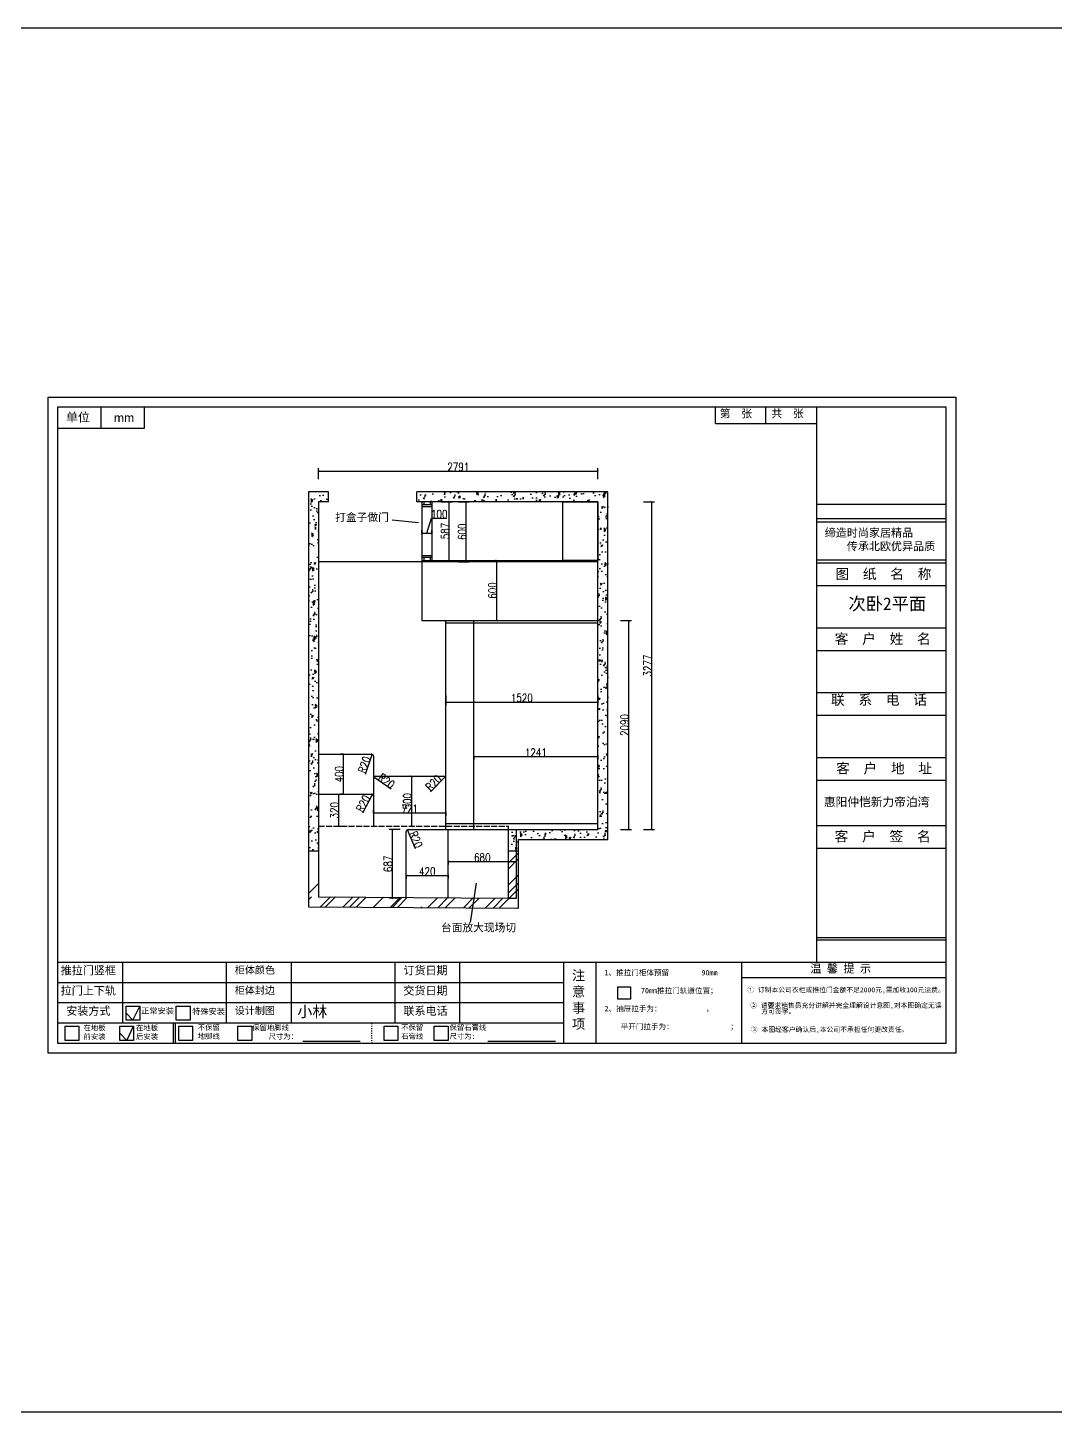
# Model space of a CAD drawing. Header units: millimetres. Extents: x 3255186 to 3429179, y -984851 to -941485.
# Drawn here: x 3369607 to 3379874, y -984851 to -971010 of the extents above; entities that cross this region are included whole.
import ezdxf

# ---------------------------------------------------------------- set-up
doc = ezdxf.new("R2010")
doc.units = ezdxf.units.MM
doc.header["$PDMODE"] = 35
doc.linetypes.add('ACAD_ISO02W100', pattern=[15, 12, -3])
doc.linetypes.add('ACAD_ISO03W100', pattern=[30, 12, -18])
doc.layers.add('块', color=7, linetype='Continuous', lineweight=30)
doc.styles.add('DIM_FONT', font='SIMPLEX.shx', dxfattribs={"width": 0.8})
doc.styles.add('ROMANS', font='romans')
doc.styles.get("Standard").update_dxf_attribs({"font": 'acaderef.shx', "bigfont": 'bigfont.shx'})
doc.styles.add('新宋体', font='', dxfattribs={"height": 80})
doc.styles.add('标注用字体', font='', dxfattribs={"height": 70})
doc.styles.get('新宋体').set_extended_font_data('NSimSun')
doc.styles.get('标注用字体').set_extended_font_data('FangSong_GB2312')
doc.dimstyles.new('ISO-25', dxfattribs={"dimtxt": 80, "dimasz": 20, "dimexe": 30, "dimexo": 80, "dimtad": 1, "dimdec": 0, "dimtxsty": 'DIM_FONT', "dimblk": 'ARCHTICK', "dimcen": 2.5, "dimadec": 0, "dimazin": 0, "dimtfac": 1, "dimtdec": 0, "dimtmove": 1, "dimatfit": 3, "dimfxl": 80, "dimfxlon": 1, "dimarcsym": 0})
pattern_1 = [(95, (102270.03, -63466.75), (140.0946503, 117.5533794), [19.05, -209.55]), (40, (102270.03, -63466.75), (-160.017889, 110.177007), [15.24, -167.64]), (145.451, (102281.7, -63456.96), (-19.922158, 227.730237), [16.19, -178.09]), (91.1842, (102234.1, -63430.83), (221.410243, 161.953413), [28.575, -314.325]), (141.6356, (102252.56, -63417.34), (-7.086144, 342.826432), [24.285, -267.135]), (36.184, (102234.1, -63430.83), (-7.085572, 342.826385), [22.86, -251.46]), (66, (102261.05, -63421.85), (179.520551, 34.895268), [19.05, -209.55]), (11, (102261.05, -63421.85), (-86.539927, 173.941193), [15.24, -167.64]), (116.4514, (102276.01, -63418.94), (92.98004, 208.836456), [16.19, -178.09]), (82.5, (102270.03, -63466.754), (-57.6054691, 61.9734137), [0, -165.608, 0, -170.18, 0, -168.275]), (52.5, (102270.03, -63466.75), (-23.5897273, 118.0870003), [0, -97.028, 0, -161.798, 0, -64.135]), (12.5, (102229.98, -63506.806), (99.927863, 91.8261956), [0, -63.5, 0, -198.12, 0, -262.89]), (2.5, (102212.02, -63524.77), (86.7639044, 122.722393), [0, -82.55, 0, -131.572, 0, -186.69])]

# ---------------------------------------------------------------- blocks, each defined once
blk = doc.blocks.new('_ArchTick')
at = {"color": 0, "linetype": 'ByBlock', "const_width": 0.15}
blk.add_lwpolyline([(-0.5, -0.5), (0.5, 0.5)], dxfattribs=at)
blk = doc.blocks.new('*D872')
at = {"color": 0, "lineweight": -2, "ltscale": 5}
for p, q in [((3372713, -978673), (3372743, -978673)), ((3372713, -978673), (3372713, -978993)), ((3372713, -978993), (3372743, -978993))]:
    blk.add_line(p, q, dxfattribs=at)
at = {"layer": 'Defpoints', "color": 0, "ltscale": 5}
for p in [(3372664, -978673), (3372664, -978993), (3372713, -978993)]:
    blk.add_point(p, dxfattribs=at)
at = {"color": 0, "lineweight": -2, "ltscale": 5, "xscale": 20, "yscale": 20, "zscale": 20}
for p, rotation in [((3372713, -978673), 90), ((3372713, -978993), 270)]:
    blk.add_blockref('_ArchTick', p, dxfattribs=dict(at, rotation=rotation))
at = {"color": 0, "ltscale": 5, "insert": (3372672, -978833), "char_height": 80, "attachment_point": 5, "rotation": 90, "style": 'DIM_FONT'}
blk.add_mtext('320', dxfattribs=at)
blk = doc.blocks.new('*D873')
at = {"color": 0, "lineweight": -2, "ltscale": 5}
for p, q in [((3372761, -978273), (3372731, -978273)), ((3372761, -978673), (3372761, -978273)), ((3372761, -978673), (3372731, -978673))]:
    blk.add_line(p, q, dxfattribs=at)
at = {"layer": 'Defpoints', "color": 0, "ltscale": 5}
for p in [(3372761, -978273), (3372778, -978273), (3372778, -978673)]:
    blk.add_point(p, dxfattribs=at)
at = {"color": 0, "lineweight": -2, "ltscale": 5, "xscale": 20, "yscale": 20, "zscale": 20}
for p, rotation in [((3372761, -978273), 90), ((3372761, -978673), 270)]:
    blk.add_blockref('_ArchTick', p, dxfattribs=dict(at, rotation=rotation))
at = {"color": 0, "ltscale": 5, "insert": (3372720, -978473), "char_height": 80, "attachment_point": 5, "rotation": 90, "style": 'DIM_FONT'}
blk.add_mtext('400', dxfattribs=at)
blk = doc.blocks.new('*D874')
at = {"color": 0, "lineweight": -2, "ltscale": 5}
blk.add_line((3372982, -978471), (3373050, -978274), dxfattribs=at)
at = {"layer": 'Defpoints', "color": 0, "ltscale": 5}
for p in [(3373050, -978274), (3373043, -978293)]:
    blk.add_point(p, dxfattribs=at)
at = {"color": 0, "lineweight": -2, "ltscale": 5, "xscale": 20, "yscale": 20, "zscale": 20, "rotation": 70.94751470878002}
blk.add_blockref('_ArchTick', (3373050, -978274), dxfattribs=at)
at = {"color": 0, "ltscale": 5, "insert": (3372971, -978378), "char_height": 80, "attachment_point": 5, "rotation": 70.9475, "style": 'DIM_FONT'}
blk.add_mtext('R20', dxfattribs=at)
blk = doc.blocks.new('*D875')
at = {"color": 0, "lineweight": -2, "ltscale": 5}
blk.add_line((3372955, -978860), (3373053, -978675), dxfattribs=at)
at = {"layer": 'Defpoints', "color": 0, "ltscale": 5}
for p in [(3373043, -978693), (3373053, -978675)]:
    blk.add_point(p, dxfattribs=at)
at = {"color": 0, "lineweight": -2, "ltscale": 5, "xscale": 20, "yscale": 20, "zscale": 20, "rotation": 62.23254762484854}
blk.add_blockref('_ArchTick', (3373053, -978675), dxfattribs=at)
at = {"color": 0, "ltscale": 5, "insert": (3372959, -978766), "char_height": 80, "attachment_point": 5, "rotation": 62.2325, "style": 'DIM_FONT'}
blk.add_mtext('R20', dxfattribs=at)
blk = doc.blocks.new('*D876')
at = {"color": 0, "lineweight": -2, "ltscale": 5}
blk.add_line((3373237, -978623), (3373067, -978501), dxfattribs=at)
at = {"layer": 'Defpoints', "color": 0, "ltscale": 5}
for p in [(3373067, -978501), (3373083, -978513)]:
    blk.add_point(p, dxfattribs=at)
at = {"color": 0, "lineweight": -2, "ltscale": 5, "xscale": 20, "yscale": 20, "zscale": 20, "rotation": 144.123880130984}
blk.add_blockref('_ArchTick', (3373067, -978501), dxfattribs=at)
at = {"color": 0, "ltscale": 5, "insert": (3373192, -978541), "char_height": 80, "attachment_point": 5, "rotation": 324.1239, "style": 'DIM_FONT'}
blk.add_mtext('R20', dxfattribs=at)
blk = doc.blocks.new('*D877')
at = {"color": 0, "lineweight": -2, "ltscale": 5}
blk.add_line((3373633, -978648), (3373778, -978498), dxfattribs=at)
at = {"layer": 'Defpoints', "color": 0, "ltscale": 5}
for p in [(3373764, -978513), (3373778, -978498)]:
    blk.add_point(p, dxfattribs=at)
at = {"color": 0, "lineweight": -2, "ltscale": 5, "xscale": 20, "yscale": 20, "zscale": 20, "rotation": 45.72822151649765}
blk.add_blockref('_ArchTick', (3373778, -978498), dxfattribs=at)
at = {"color": 0, "ltscale": 5, "insert": (3373662, -978559), "char_height": 80, "attachment_point": 5, "rotation": 45.7282, "style": 'DIM_FONT'}
blk.add_mtext('R20', dxfattribs=at)
blk = doc.blocks.new('*D881')
at = {"color": 0, "lineweight": -2, "ltscale": 5}
for p, q in [((3373911, -975749), (3374018, -975749)), ((3373988, -976349), (3373988, -975749)), ((3373911, -976349), (3374018, -976349))]:
    blk.add_line(p, q, dxfattribs=at)
at = {"layer": 'Defpoints', "color": 0, "ltscale": 5}
for p in [(3373831, -975749), (3373988, -975749), (3373831, -976349)]:
    blk.add_point(p, dxfattribs=at)
at = {"color": 0, "lineweight": -2, "ltscale": 5, "xscale": 20, "yscale": 20, "zscale": 20}
for p, rotation in [((3373988, -975749), 90), ((3373988, -976349), 270)]:
    blk.add_blockref('_ArchTick', p, dxfattribs=dict(at, rotation=rotation))
at = {"color": 0, "ltscale": 5, "insert": (3373948, -976049), "char_height": 80, "attachment_point": 5, "rotation": 90, "style": 'DIM_FONT'}
blk.add_mtext('600', dxfattribs=at)
blk = doc.blocks.new('*D882')
at = {"color": 0, "lineweight": -2, "ltscale": 5}
for p, q in [((3374292, -976336), (3374322, -976336)), ((3374292, -976336), (3374292, -976936)), ((3374212, -976936), (3374322, -976936))]:
    blk.add_line(p, q, dxfattribs=at)
at = {"layer": 'Defpoints', "color": 0, "ltscale": 5}
for p in [(3374263, -976336), (3292530, -976936), (3374292, -976936)]:
    blk.add_point(p, dxfattribs=at)
at = {"color": 0, "lineweight": -2, "ltscale": 5, "xscale": 20, "yscale": 20, "zscale": 20}
for p, rotation in [((3374292, -976336), 90), ((3374292, -976936), 270)]:
    blk.add_blockref('_ArchTick', p, dxfattribs=dict(at, rotation=rotation))
at = {"color": 0, "ltscale": 5, "insert": (3374251, -976636), "char_height": 80, "attachment_point": 5, "rotation": 90, "style": 'DIM_FONT'}
blk.add_mtext('600', dxfattribs=at)
blk = doc.blocks.new('*D884')
at = {"color": 0, "lineweight": -2, "ltscale": 5}
blk.add_line((3373482, -979220), (3373402, -979027), dxfattribs=at)
at = {"layer": 'Defpoints', "color": 0, "ltscale": 5}
for p in [(3373402, -979027), (3373409, -979046)]:
    blk.add_point(p, dxfattribs=at)
at = {"color": 0, "lineweight": -2, "ltscale": 5, "xscale": 20, "yscale": 20, "zscale": 20, "rotation": 112.7217690633305}
blk.add_blockref('_ArchTick', (3373402, -979027), dxfattribs=at)
at = {"color": 0, "ltscale": 5, "insert": (3373487, -979126), "char_height": 80, "attachment_point": 5, "rotation": 292.7218, "style": 'DIM_FONT'}
blk.add_mtext('R20', dxfattribs=at)
blk = doc.blocks.new('*D885')
at = {"color": 0, "lineweight": -2, "ltscale": 5}
for p, q in [((3373389, -979485), (3373389, -979515)), ((3373389, -979485), (3373809, -979485)), ((3373809, -979485), (3373809, -979515))]:
    blk.add_line(p, q, dxfattribs=at)
at = {"layer": 'Defpoints', "color": 0, "ltscale": 5}
for p in [(3373389, -979447), (3373809, -979447), (3373809, -979485)]:
    blk.add_point(p, dxfattribs=at)
at = {"color": 0, "lineweight": -2, "ltscale": 5, "xscale": 20, "yscale": 20, "zscale": 20, "rotation": 180}
blk.add_blockref('_ArchTick', (3373389, -979485), dxfattribs=at)
at = {"color": 0, "lineweight": -2, "ltscale": 5, "xscale": 20, "yscale": 20, "zscale": 20}
blk.add_blockref('_ArchTick', (3373809, -979485), dxfattribs=at)
at = {"color": 0, "ltscale": 5, "insert": (3373599, -979444), "char_height": 80, "attachment_point": 5, "style": 'DIM_FONT'}
blk.add_mtext('420', dxfattribs=at)
blk = doc.blocks.new('*D886')
at = {"color": 0, "lineweight": -2, "ltscale": 5}
for p, q in [((3373809, -979346), (3373809, -979376)), ((3373809, -979346), (3374489, -979346)), ((3374489, -979346), (3374489, -979376))]:
    blk.add_line(p, q, dxfattribs=at)
at = {"layer": 'Defpoints', "color": 0, "ltscale": 5}
for p in [(3373809, -979334), (3374489, -979334), (3374489, -979346)]:
    blk.add_point(p, dxfattribs=at)
at = {"color": 0, "lineweight": -2, "ltscale": 5, "xscale": 20, "yscale": 20, "zscale": 20, "rotation": 180}
blk.add_blockref('_ArchTick', (3373809, -979346), dxfattribs=at)
at = {"color": 0, "lineweight": -2, "ltscale": 5, "xscale": 20, "yscale": 20, "zscale": 20}
blk.add_blockref('_ArchTick', (3374489, -979346), dxfattribs=at)
at = {"color": 0, "ltscale": 5, "insert": (3374149, -979305), "char_height": 80, "attachment_point": 5, "style": 'DIM_FONT'}
blk.add_mtext('680', dxfattribs=at)
blk = doc.blocks.new('*D887')
at = {"color": 0, "lineweight": -2, "ltscale": 5}
for p, q in [((3373328, -979026), (3373218, -979026)), ((3373248, -979026), (3373248, -979713)), ((3373328, -979713), (3373218, -979713))]:
    blk.add_line(p, q, dxfattribs=at)
at = {"layer": 'Defpoints', "color": 0, "ltscale": 5}
for p in [(3373809, -979026), (3373248, -979713), (3373809, -979713)]:
    blk.add_point(p, dxfattribs=at)
at = {"color": 0, "lineweight": -2, "ltscale": 5, "xscale": 20, "yscale": 20, "zscale": 20}
for p, rotation in [((3373248, -979026), 90), ((3373248, -979713), 270)]:
    blk.add_blockref('_ArchTick', p, dxfattribs=dict(at, rotation=rotation))
at = {"color": 0, "ltscale": 5, "insert": (3373207, -979369), "char_height": 80, "attachment_point": 5, "rotation": 90, "style": 'DIM_FONT'}
blk.add_mtext('687', dxfattribs=at)
blk = doc.blocks.new('*D888')
at = {"color": 0, "lineweight": -2, "ltscale": 5}
for p, q in [((3375531, -976936), (3375641, -976936)), ((3375611, -976936), (3375611, -979026)), ((3375531, -979026), (3375641, -979026))]:
    blk.add_line(p, q, dxfattribs=at)
at = {"layer": 'Defpoints', "color": 0, "ltscale": 5}
for p in [(3373784, -976936), (3373784, -979026), (3375611, -979026)]:
    blk.add_point(p, dxfattribs=at)
at = {"color": 0, "lineweight": -2, "ltscale": 5, "xscale": 20, "yscale": 20, "zscale": 20}
for p, rotation in [((3375611, -976936), 90), ((3375611, -979026), 270)]:
    blk.add_blockref('_ArchTick', p, dxfattribs=dict(at, rotation=rotation))
at = {"color": 0, "ltscale": 5, "insert": (3375571, -977981), "char_height": 80, "attachment_point": 5, "rotation": 90, "style": 'DIM_FONT'}
blk.add_mtext('2090', dxfattribs=at)
blk = doc.blocks.new('*D889')
at = {"color": 0, "lineweight": -2, "ltscale": 5}
for p, q in [((3373784, -977687), (3373784, -977781)), ((3375304, -977687), (3375304, -977781)), ((3373784, -977751), (3375304, -977751))]:
    blk.add_line(p, q, dxfattribs=at)
at = {"layer": 'Defpoints', "color": 0, "ltscale": 5}
for p in [(3373784, -977607), (3375304, -977607), (3375304, -977751)]:
    blk.add_point(p, dxfattribs=at)
at = {"color": 0, "lineweight": -2, "ltscale": 5, "xscale": 20, "yscale": 20, "zscale": 20, "rotation": 180}
blk.add_blockref('_ArchTick', (3373784, -977751), dxfattribs=at)
at = {"color": 0, "lineweight": -2, "ltscale": 5, "xscale": 20, "yscale": 20, "zscale": 20}
blk.add_blockref('_ArchTick', (3375304, -977751), dxfattribs=at)
at = {"color": 0, "ltscale": 5, "insert": (3374544, -977710), "char_height": 80, "attachment_point": 5, "style": 'DIM_FONT'}
blk.add_mtext('1520', dxfattribs=at)
blk = doc.blocks.new('*D890')
at = {"color": 0, "lineweight": -2, "ltscale": 5}
for p, q in [((3374063, -978297), (3374063, -978327)), ((3374063, -978297), (3375304, -978297)), ((3375304, -978297), (3375304, -978327))]:
    blk.add_line(p, q, dxfattribs=at)
at = {"layer": 'Defpoints', "color": 0, "ltscale": 5}
for p in [(3374063, -978265), (3375304, -978265), (3375304, -978297)]:
    blk.add_point(p, dxfattribs=at)
at = {"color": 0, "lineweight": -2, "ltscale": 5, "xscale": 20, "yscale": 20, "zscale": 20, "rotation": 180}
blk.add_blockref('_ArchTick', (3374063, -978297), dxfattribs=at)
at = {"color": 0, "lineweight": -2, "ltscale": 5, "xscale": 20, "yscale": 20, "zscale": 20}
blk.add_blockref('_ArchTick', (3375304, -978297), dxfattribs=at)
at = {"color": 0, "ltscale": 5, "insert": (3374684, -978257), "char_height": 80, "attachment_point": 5, "style": 'DIM_FONT'}
blk.add_mtext('1241', dxfattribs=at)
blk = doc.blocks.new('*D906')
at = {"color": 0, "lineweight": -2, "ltscale": 5}
for p, q in [((3375761, -975749), (3375871, -975749)), ((3375841, -975749), (3375841, -979026)), ((3375761, -979026), (3375871, -979026))]:
    blk.add_line(p, q, dxfattribs=at)
at = {"layer": 'Defpoints', "color": 0, "ltscale": 5}
for p in [(3375304, -975749), (3375304, -979026), (3375841, -979026)]:
    blk.add_point(p, dxfattribs=at)
at = {"color": 0, "lineweight": -2, "ltscale": 5, "xscale": 20, "yscale": 20, "zscale": 20}
for p, rotation in [((3375841, -975749), 90), ((3375841, -979026), 270)]:
    blk.add_blockref('_ArchTick', p, dxfattribs=dict(at, rotation=rotation))
at = {"color": 0, "ltscale": 5, "insert": (3375801, -977387), "char_height": 80, "attachment_point": 5, "rotation": 90, "style": 'DIM_FONT'}
blk.add_mtext('3277', dxfattribs=at)
blk = doc.blocks.new('*D907')
at = {"color": 0, "lineweight": -2, "ltscale": 5}
for p, q in [((3372513, -975522), (3372513, -975412)), ((3372513, -975442), (3375304, -975442)), ((3375304, -975522), (3375304, -975412))]:
    blk.add_line(p, q, dxfattribs=at)
at = {"layer": 'Defpoints', "color": 0, "ltscale": 5}
for p in [(3375304, -975442), (3372513, -976349), (3375304, -976349)]:
    blk.add_point(p, dxfattribs=at)
at = {"color": 0, "lineweight": -2, "ltscale": 5, "xscale": 20, "yscale": 20, "zscale": 20, "rotation": 180}
blk.add_blockref('_ArchTick', (3372513, -975442), dxfattribs=at)
at = {"color": 0, "lineweight": -2, "ltscale": 5, "xscale": 20, "yscale": 20, "zscale": 20}
blk.add_blockref('_ArchTick', (3375304, -975442), dxfattribs=at)
at = {"color": 0, "ltscale": 5, "insert": (3373909, -975401), "char_height": 80, "attachment_point": 5, "style": 'DIM_FONT'}
blk.add_mtext('2791', dxfattribs=at)
blk = doc.blocks.new('*D908')
at = {"color": 0, "lineweight": -2, "ltscale": 5}
for p, q in [((3373063, -978858), (3373063, -978828)), ((3373063, -978858), (3373784, -978858)), ((3373784, -978858), (3373784, -978888))]:
    blk.add_line(p, q, dxfattribs=at)
at = {"layer": 'Defpoints', "color": 0, "ltscale": 5}
for p in [(3373063, -978858), (3373784, -978858), (3373784, -978858)]:
    blk.add_point(p, dxfattribs=at)
at = {"color": 0, "lineweight": -2, "ltscale": 5, "xscale": 20, "yscale": 20, "zscale": 20, "rotation": 180}
blk.add_blockref('_ArchTick', (3373063, -978858), dxfattribs=at)
at = {"color": 0, "lineweight": -2, "ltscale": 5, "xscale": 20, "yscale": 20, "zscale": 20}
blk.add_blockref('_ArchTick', (3373784, -978858), dxfattribs=at)
at = {"color": 0, "ltscale": 5, "insert": (3373424, -978818), "char_height": 80, "attachment_point": 5, "style": 'DIM_FONT'}
blk.add_mtext('721', dxfattribs=at)
blk = doc.blocks.new('*D947')
at = {"color": 0, "lineweight": -2, "ltscale": 5}
for p, q in [((3373596, -976064), (3373642, -975913)), ((3373642, -975913), (3373795, -975913)), ((3373546, -976064), (3373546, -976034)), ((3373546, -976064), (3373646, -976064)), ((3373646, -976064), (3373646, -976034))]:
    blk.add_line(p, q, dxfattribs=at)
at = {"layer": 'Defpoints', "color": 0, "ltscale": 5}
for p in [(3373546, -976064), (3373646, -976064), (3373646, -976064)]:
    blk.add_point(p, dxfattribs=at)
at = {"color": 0, "lineweight": -2, "ltscale": 5, "xscale": 20, "yscale": 20, "zscale": 20, "rotation": 180}
blk.add_blockref('_ArchTick', (3373546, -976064), dxfattribs=at)
at = {"color": 0, "lineweight": -2, "ltscale": 5, "xscale": 20, "yscale": 20, "zscale": 20}
blk.add_blockref('_ArchTick', (3373646, -976064), dxfattribs=at)
at = {"color": 0, "ltscale": 5, "insert": (3373719, -975872), "char_height": 80, "attachment_point": 5, "style": 'DIM_FONT'}
blk.add_mtext('100', dxfattribs=at)
blk = doc.blocks.new('*D951')
at = {"color": 0, "lineweight": -2, "ltscale": 5}
for p, q in [((3373441, -978493), (3373471, -978493)), ((3373441, -978493), (3373441, -978993)), ((3373441, -978993), (3373471, -978993))]:
    blk.add_line(p, q, dxfattribs=at)
at = {"layer": 'Defpoints', "color": 0, "ltscale": 5}
for p in [(3373424, -978493), (3373424, -978993), (3373441, -978993)]:
    blk.add_point(p, dxfattribs=at)
at = {"color": 0, "lineweight": -2, "ltscale": 5, "xscale": 20, "yscale": 20, "zscale": 20}
for p, rotation in [((3373441, -978493), 90), ((3373441, -978993), 270)]:
    blk.add_blockref('_ArchTick', p, dxfattribs=dict(at, rotation=rotation))
at = {"color": 0, "ltscale": 5, "insert": (3373400, -978743), "char_height": 80, "attachment_point": 5, "rotation": 90, "style": 'DIM_FONT'}
blk.add_mtext('500', dxfattribs=at)
blk = doc.blocks.new('*D960')
at = {"color": 0, "lineweight": -2, "ltscale": 5}
for p, q in [((3373739, -975749), (3373849, -975749)), ((3373819, -976336), (3373819, -975749)), ((3373739, -976336), (3373849, -976336))]:
    blk.add_line(p, q, dxfattribs=at)
at = {"layer": 'Defpoints', "color": 0, "ltscale": 5}
for p in [(3373646, -975749), (3373819, -975749), (3373646, -976336)]:
    blk.add_point(p, dxfattribs=at)
at = {"color": 0, "lineweight": -2, "ltscale": 5, "xscale": 20, "yscale": 20, "zscale": 20}
for p, rotation in [((3373819, -975749), 90), ((3373819, -976336), 270)]:
    blk.add_blockref('_ArchTick', p, dxfattribs=dict(at, rotation=rotation))
at = {"color": 0, "ltscale": 5, "insert": (3373778, -976042), "char_height": 80, "attachment_point": 5, "rotation": 90, "style": 'DIM_FONT'}
blk.add_mtext('587', dxfattribs=at)
blk = doc.blocks.new('M')
for p, q in [((7224, 24106), (7224, 32333)), ((7224, 32333), (18599, 32332)), ((18599, 32332), (18599, 24106)), ((7346, 24228), (7345, 32211)), ((7345, 32211), (18477, 32210)), ((7886, 31941), (7886, 32211)), ((8426, 32211), (8426, 31941)), ((15589, 32004), (15589, 32211)), ((16220, 32004), (16220, 32211)), ((16852, 32210), (16852, 25243)), ((18477, 32210), (18477, 24228)), ((15589, 32004), (16852, 32004)), ((8426, 31941), (7345, 31941)), ((16852, 30991), (18477, 30991)), ((16852, 30810), (18477, 30810)), ((16852, 30770), (18477, 30770)), ((16852, 30294), (18477, 30294)), ((16852, 30253), (18477, 30253)), ((16852, 29969), (18477, 29969)), ((16852, 29440), (18477, 29440)), ((16852, 29156), (18477, 29156)), ((16852, 28628), (18477, 28628)), ((16852, 28343), (18477, 28343)), ((16852, 27815), (18477, 27815)), ((16852, 27531), (18477, 27531)), ((16852, 26962), (18477, 26962)), ((16852, 26677), (18477, 26677)), ((16852, 25557), (18477, 25557)), ((16852, 25527), (18477, 25527)), ((18477, 25243), (7346, 25243)), ((8159, 24482), (8159, 25243)), ((9459, 24482), (9459, 25243)), ((10272, 24482), (10272, 25243)), ((11572, 24482), (11572, 25243)), ((12385, 24482), (12385, 25243)), ((13685, 24228), (13685, 25243)), ((14091, 24228), (14091, 25243)), ((15913, 25243), (15913, 24232)), ((15916, 25243), (15916, 24232)), ((18477, 25050), (15913, 25050)), ((13685, 24989), (7346, 24989)), ((13685, 24736), (7346, 24736)), ((13685, 24482), (7346, 24482)), ((8792, 24228), (8792, 24482)), ((8819, 24228), (8819, 24482)), ((18477, 24228), (7346, 24228)), ((10414, 24254), (11133, 24254)), ((12734, 24254), (13581, 24254)), ((18599, 24106), (7224, 24106))]:
    blk.add_line(p, q)
at = {"color": 0, "ltscale": 5}
for p, q in [((8286, 24520), (8372, 24696)), ((8199, 24608), (8286, 24520)), ((8121, 24354), (8207, 24266)), ((8207, 24266), (8294, 24442))]:
    blk.add_line(p, q, dxfattribs=at)
at = {"linetype": 'ACAD_ISO03W100'}
blk.add_line((11279, 24228), (11279, 24482), dxfattribs=at)
at = {"lineweight": 25}
for points in [[(7434, 24442), (7607, 24442), (7607, 24266), (7434, 24266)], [(8120, 24442), (8293, 24442), (8293, 24266), (8120, 24266)], [(8861, 24442), (9034, 24442), (9034, 24266), (8861, 24266)], [(9601, 24442), (9774, 24442), (9774, 24266), (9601, 24266)], [(11433, 24442), (11606, 24442), (11606, 24266), (11433, 24266)], [(12062, 24442), (12235, 24442), (12235, 24266), (12062, 24266)]]:
    blk.add_lwpolyline(points, close=True, dxfattribs=at)
at = {"layer": '块'}
blk.add_lwpolyline([(14364, 24939), (14524, 24939), (14524, 24783), (14364, 24783)], close=True, dxfattribs=at)
at = {"layer": '块', "lineweight": 25}
for points in [[(8199, 24696), (8372, 24696), (8372, 24520), (8199, 24520)], [(8828, 24696), (9001, 24696), (9001, 24520), (8828, 24520)]]:
    blk.add_lwpolyline(points, close=True, dxfattribs=at)
at = {"char_height": 109.1, "attachment_point": 5}
for s, insert in [('{\\fSimSun|b0|i0|c134|p54;单位}', (7596, 32074)), ('{\\fArial|b0|i0|c0|p32;mm}', (8174, 32074))]:
    blk.add_mtext(s, dxfattribs=dict(at, insert=insert))
at = {"attachment_point": 1}
for s, insert, char_height, width in [('{\\fSimSun|b0|i0|c134|p54;第  张}', (15641, 32177), 99.06, 2286.9), ('{\\fSimSun|b0|i0|c134|p54;共  张}', (16289, 32178), 99.06, 2286.9), ('{\\fSimSun|b0|i0|c134|p2;缔造时尚家居精品\\P    传承北欧优异品质}', (16957, 30683), 101.58, 1676.49), ('{\\fSimSun|b0|i0|c134|p54;推拉门竖框}', (7380, 25194), 101.58, 748), ('{\\fSimSun|b0|i0|c134|p54;订货日期}', (11676, 25194), 101.58, 567.91), ('{\\fSimSun|b0|i0|c134|p54;温 馨 提 示}', (16777, 25217), 101.58, 2345.16), ('{\\fSimHei|b0|i0|c134|p2;注意事项}', (13789, 25141), 121.9, 119.08), ('{\\fSimSun|b0|i0|c134|p54;拉门上下轨}', (7380, 24940), 101.58, 748), ('{\\fSimSun|b0|i0|c134|p54;交货日期}', (11676, 24940), 101.58, 567.91), ('{\\fSimSun|b0|i0|c134|p54;安装方式}', (7450, 24686), 101.58, 567.91), ('{\\fSimSun|b0|i0|c134|p54;正常安装}', (8390, 24672), 73.14, 538.56), ('{\\fSimSun|b0|i0|c134|p54;特殊安装}', (9029, 24665), 73.14, 538.56), ('{\\fSimSun|b0|i0|c134|p54;联系电话}', (11676, 24686), 101.58, 567.91), ('{\\fSimSun|b0|i0|c134|p54;在地板\\P前安装}', (7666, 24456), 65.83, 645.46), ('{\\fSimSun|b0|i0|c134|p54;在地板\\P后安装}', (8324, 24456), 65.83, 645.46), ('{\\fSimSun|b0|i0|c134|p54;不保留\\P地脚线}', (9098, 24460), 65.83, 645.46), ('{\\fSimSun|b0|i0|c134|p54;保留地脚线\\P    尺寸为：}', (9780, 24458), 65.83, 801.54), ('{\\fSimSun|b0|i0|c134|p54;不保留\\P\\fSimSun|b0|i0|c134|p2;石膏线}', (11648, 24460), 65.83, 645.46), ('{\\fSimSun|b0|i0|c134|p54;保留\\fSimSun|b0|i0|c134|p2;石膏线\\P尺寸为:}', (12254, 24460), 65.83, 645.46)]:
    blk.add_mtext(s, dxfattribs=dict(at, insert=insert, char_height=char_height, width=width))
for s, insert, char_height, width, style in [('图  纸  名  称', (17091, 30178), 126.2, 1414.86, '新宋体'), ('客  户  姓  名', (17083, 29365), 126.2, 1414.86, '新宋体'), ('联  系  电  话', (17036, 28600), 126.2, 1756.25, '新宋体'), ('客  户  地  址', (17100, 27740), 126.2, 1414.86, '新宋体'), ('客  户  签  名', (17081, 26887), 126.2, 1414.86, '新宋体'), ('柜体颜色  ', (9563, 25194), 92.1, 1815.91, '新宋体'), ('{\\fSimSun|b0|i0|c134|p2;1、推拉门柜体预留        90mm           \\P       \\P         70mm推拉门轨道位置；\\P\\P2、抽屉拉手为：\\L           \\l，\\P   \\P    平开门拉手为：\\L              \\l；\\P               }', (14197, 25149), 67.72, 4207.93, '标注用字体'), ('{\\fSimSun|b0|i0|c134|p54;柜体封边}', (9563, 24940), 92.1, 1815.91, '新宋体'), ('{\\fSimSun|b0|i0|c134|p54;设计制图}', (9563, 24686), 92.1, 1815.91, '新宋体')]:
    blk.add_mtext(s, dxfattribs=dict(at, insert=insert, char_height=char_height, width=width, style=style))
at = {"char_height": 101.55, "attachment_point": 1, "style": 'ROMANS'}
for s, insert in [('{\\fSimSun|b0|i0|c134|p2;\\H0.8x;     \\H0.75x;    ① 订制本公司衣柜或推拉门金额不足2000元,需加收100元运费。\\P        }', (15519, 24930)), ('{\\fSimSun|b0|i0|c134|p2;\\P\\H0.6x;        \u3000 ② 请要求销售员充分讲解并完全理解设计意图,对本图确定无误}', (15508, 24904)), ('{\\fSimSun|b0|i0|c134|p2;\\P\\H0.6x;\\P           方可签字。}', (15638, 24931)), ('{\\fSimSun|b0|i0|c134|p2;\\P\\H0.6x;           ③ 本图经客户确认后,本公司不承担任何更改责任。}', (15508, 24602))]:
    blk.add_mtext(s, dxfattribs=dict(at, insert=insert))

msp = doc.modelspace()

# ---------------------------------------------------------------- hatches: boundary and pattern name
at = {"ltscale": 5}
h = msp.add_hatch(dxfattribs=at)
h.set_pattern_fill('AR-CONC', color=252, angle=45, style=0)
h.set_pattern_definition(pattern_1)
h.paths.add_polyline_path([(3372513.5, -975748.6), (3372613.5, -975748.6), (3372613.5, -975648.6), (3372413.5, -975648.6), (3372413.5, -979237.6), (3372513.5, -979237.6)])
h = msp.add_hatch(dxfattribs=at)
h.set_pattern_fill('AR-CONC', color=252, angle=45, style=0)
h.set_pattern_definition(pattern_1)
h.paths.add_polyline_path([(3375304.5, -975748.6), (3375304.5, -979025.6), (3374409.5, -979025.6), (3374409.5, -979237.6), (3374509.5, -979237.6), (3374509.5, -979125.6), (3375404.5, -979125.6), (3375404.5, -975648.6), (3373496.5, -975648.6), (3373496.5, -975748.6)])
h = msp.add_hatch(dxfattribs=at)
h.set_pattern_fill('AR-RROOF', color=4, scale=10, angle=45, style=0)
h.set_pattern_definition([(45, (102270.03, -63466.75), (215.526147, 574.736392), [3810, -508, 1270, -254]), (45, (102419.1, -63138.08), (-418.479935, 59.26969), [762, -83.82, 1524, -190.5]), (45, (102207.17, -63224.29), (813.6112046, 1054.282069), [2032, -355.6, 1016, -254])])
h.paths.add_polyline_path([(3374509.5, -979812.6), (3374509.5, -979237.6), (3374409.5, -979237.6), (3374409.5, -979712.6), (3372513.5, -979697.6), (3372513.5, -979237.6), (3372413.5, -979237.6), (3372413.5, -979797.6)])

# ---------------------------------------------------------------- linework, layer by layer
for p, q in [((3372613.5, -975648.6), (3372413.5, -975648.6)), ((3372413.5, -975648.6), (3372413.5, -979797.6)), ((3372613.5, -975748.6), (3372613.5, -975648.6)), ((3375404.5, -975648.6), (3373496.5, -975648.6)), ((3373496.5, -975748.6), (3373496.5, -975648.6)), ((3375404.5, -979125.6), (3375404.5, -975648.6)), ((3372613.5, -975748.6), (3372513.5, -975748.6)), ((3372513.5, -975748.6), (3372513.5, -979697.6)), ((3375304.5, -975748.6), (3373496.5, -975748.6)), ((3373546.5, -975748.6), (3373546.5, -976935.6)), ((3373646.5, -975780.6), (3373546.5, -975780.6)), ((3373646.5, -975798.6), (3373546.5, -975798.6)), ((3373564.5, -975748.6), (3373564.5, -975780.6)), ((3373628.5, -975748.6), (3373628.5, -975780.6)), ((3373646.5, -975748.6), (3373646.5, -976335.6)), ((3374954.5, -976335.6), (3374954.5, -975748.6)), ((3375304.5, -979025.6), (3375304.5, -975748.6)), ((3375304.5, -976348.6), (3372513.5, -976348.6)), ((3373546.5, -976285.6), (3373646.5, -976285.6)), ((3373546.5, -976303.6), (3373646.5, -976303.6)), ((3373546.5, -976335.6), (3375304.5, -976335.6)), ((3373564.5, -976303.6), (3373564.5, -976335.6)), ((3373628.5, -976303.6), (3373628.5, -976335.6)), ((3373546.5, -976935.6), (3375304.5, -976935.6)), ((3373784.5, -979025.6), (3373784.5, -976935.6)), ((3373784.5, -976960.6), (3375304.5, -976960.6)), ((3374063.5, -979025.6), (3374063.5, -976935.6)), ((3372513.5, -978272.6), (3373043.5, -978272.6)), ((3373063.5, -978292.6), (3373063.5, -978992.6)), ((3373083.5, -978492.6), (3373764.5, -978492.6)), ((3372513.5, -978672.6), (3373043.5, -978672.6)), ((3373784.5, -978965.6), (3375304.5, -978965.6)), ((3373389.5, -979712.6), (3373389.5, -979045.6)), ((3373409.5, -979025.6), (3373809.5, -979025.6)), ((3373784.5, -979025.6), (3375304.5, -979025.6)), ((3373809.5, -979712.6), (3373809.5, -979025.6)), ((3374409.5, -979712.6), (3374409.5, -979025.6)), ((3374489.5, -979712.6), (3374489.5, -979025.6)), ((3372413.5, -979237.6), (3372513.5, -979237.6)), ((3374409.5, -979237.6), (3374509.5, -979237.6)), ((3374509.5, -979812.6), (3374509.5, -979125.6)), ((3374509.5, -979125.6), (3375404.5, -979125.6)), ((3372413.5, -979797.6), (3374509.5, -979812.6)), ((3372513.5, -979697.6), (3374409.5, -979712.6)), ((3374409.5, -979712.6), (3374489.5, -979712.6))]:
    msp.add_line(p, q, dxfattribs=at)
at = {"color": 252, "linetype": 'ACAD_ISO02W100', "ltscale": 5}
for p in [(3372513.5, -978992.6), (3374409.5, -979025.6)]:
    msp.add_line(p, (3374409.5, -978992.6), dxfattribs=at)
at = {"color": 6, "ltscale": 5}
msp.add_lwpolyline([(3255185.8, -971010.2), (3429012.1, -971010.2), (3429012.1, -984851.3), (3255185.8, -984851.3)], close=True, dxfattribs=at)
at = {"color": 1, "ltscale": 5}
msp.add_lwpolyline([(3374954.6, -975748.6), (3375304.5, -975748.6), (3375304.5, -976335.6), (3374954.6, -976335.6)], close=True, dxfattribs=at)
at = {"ltscale": 5}
for centre, start, end in [((3373043.5, -978292.6), 0, 90), ((3373083.5, -978512.6), 90, 180), ((3373764.5, -978512.6), 0, 90), ((3373043.5, -978692.6), 0, 90), ((3373409.5, -979045.6), 90, 180)]:
    msp.add_arc(centre, 20, start, end, dxfattribs=at)

# ---------------------------------------------------------------- block references
at = {"xscale": 0.7970586622832343, "yscale": 0.7970586624578573, "zscale": 0.7970586624}
msp.add_blockref('M', (3364054.6, -1000474.4), dxfattribs=at)

# ---------------------------------------------------------------- texts
at = {"attachment_point": 1}
for s, insert, char_height, width in [('{\\fSimSun|b0|i0|c134|p2;打盒子做门}', (3372679.4, -975865.4), 78.541, 1093.933), ('{\\fSimSun|b0|i0|c134|p2;惠阳仲恺新力帝泊湾}', (3377562.5, -978707.2), 85.837, 1829.185), ('{\\fSimSun|b0|i0|c134|p2;台面放大现场切}', (3373736.7, -979966.5), 78.541, 1093.933), ('{\\fSimSun|b0|i0|c134|p2;小林}', (3372301.8, -980790.4), 109.442, 1524.321)]:
    msp.add_mtext(s, dxfattribs=dict(at, insert=insert, char_height=char_height, width=width))
at = {"lineweight": 13, "insert": (3377807.4, -976705), "char_height": 126.66, "width": 2570.11, "attachment_point": 1, "style": '新宋体'}
msp.add_mtext('次卧2平面', dxfattribs=at)

# ---------------------------------------------------------------- dimensions: what is measured, and where the dimension line sits
at = {"ltscale": 5}
for base, p1, p2, picture, middle in [((3375304.5, -975442.1), (3372513.5, -976348.6), (3375304.5, -976348.6), '*D907', (3373909, -975401.5)), ((3373646.5, -976064), (3373546.5, -976064), (3373646.5, -976064), '*D947', (3373642.4, -975872.4)), ((3375304.5, -977750.6), (3373784.5, -977607.4), (3375304.5, -977607.4), '*D889', (3374544.5, -977710)), ((3375304.5, -978297.3), (3374063.5, -978264.7), (3375304.5, -978264.7), '*D890', (3374684, -978256.7)), ((3373784.5, -978858.2), (3373063.5, -978858.2), (3373784.5, -978858.2), '*D908', (3373424, -978817.5)), ((3374489.5, -979345.9), (3373809.5, -979334.3), (3374489.5, -979334.3), '*D886', (3374149.5, -979305.2)), ((3373809.5, -979484.9), (3373389.5, -979447.3), (3373809.5, -979447.3), '*D885', (3373599.5, -979444.3))]:
    dim = msp.add_linear_dim(base=base, p1=p1, p2=p2, dimstyle='ISO-25', dxfattribs=at)
    dim.commit()
    dim.dimension.update_dxf_attribs({"geometry": picture, "text_midpoint": middle})
for base, p1, p2, picture, middle in [((3373818.9, -975748.6), (3373646.5, -976335.6), (3373646.5, -975748.6), '*D960', (3373778.3, -976042.1)), ((3373988.2, -975748.6), (3373831.5, -976348.6), (3373831.5, -975748.6), '*D881', (3373947.6, -976048.6)), ((3375841.3, -979025.6), (3375304.5, -975748.6), (3375304.5, -979025.6), '*D906', (3375800.6, -977387.1)), ((3374291.9, -976935.6), (3374262.6, -976335.6), (3292529.9, -976935.6), '*D882', (3374251.3, -976635.6)), ((3375611.3, -979025.6), (3373784.5, -976935.6), (3373784.5, -979025.6), '*D888', (3375570.7, -977980.6)), ((3372761, -978272.6), (3372778.5, -978672.6), (3372778.5, -978272.6), '*D873', (3372720.4, -978472.6)), ((3373440.6, -978992.6), (3373424, -978492.6), (3373424, -978992.6), '*D951', (3373400, -978742.6)), ((3372712.7, -978992.6), (3372663.7, -978672.6), (3372663.7, -978992.6), '*D872', (3372672.1, -978832.6)), ((3373247.6, -979712.6), (3373809.5, -979025.6), (3373809.5, -979712.6), '*D887', (3373207, -979369.1))]:
    dim = msp.add_linear_dim(base=base, p1=p1, p2=p2, angle=90, dimstyle='ISO-25', dxfattribs=at)
    dim.commit()
    dim.dimension.update_dxf_attribs({"geometry": picture, "text_midpoint": middle})
for center, mpoint, picture, middle in [((3373043.5, -978292.6), (3373050, -978273.7), '*D874', (3373009.4, -978391.3)), ((3373083.5, -978512.6), (3373067.3, -978500.9), '*D876', (3373168.1, -978573.8)), ((3373764.5, -978512.6), (3373778.4, -978498.3), '*D877', (3373691.6, -978587.4)), ((3373043.5, -978692.6), (3373052.8, -978674.9), '*D875', (3372994.8, -978785)), ((3373409.5, -979045.6), (3373401.7, -979027.1), '*D884', (3373449.8, -979141.9))]:
    dim = msp.add_radius_dim(center=center, mpoint=mpoint, dimstyle='ISO-25', dxfattribs=at)
    dim.commit()
    dim.dimension.update_dxf_attribs({"geometry": picture, "text_midpoint": middle, "dimtype": 164})

# ---------------------------------------------------------------- leaders
for points in [[(3373512.8, -975958.6), (3373249.2, -975933)], [(3374087.9, -979561.9), (3374026.5, -979955)]]:
    msp.add_leader(points, dimstyle='ISO-25', override={"dimgap": 0.625, "dimtad": 0}, dxfattribs=at)

doc.saveas('drawing.dxf')
